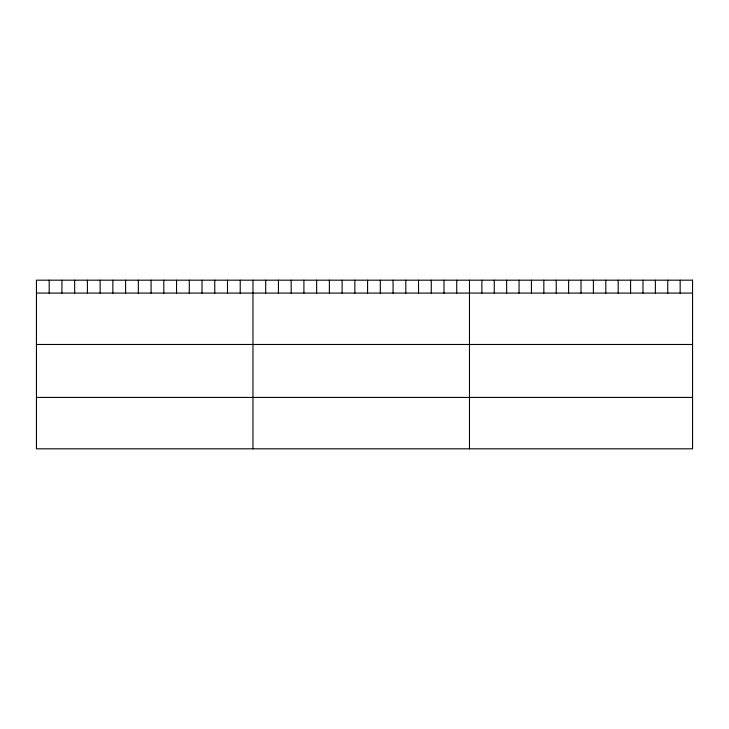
<?xml version="1.0" encoding="UTF-8"?>
<svg xmlns="http://www.w3.org/2000/svg" width="729" height="729" viewBox="0 0 729 729"><rect width="100%" height="100%" fill="white"/><g stroke="black" fill="none" stroke-linecap="round" stroke-linejoin="round"><path stroke-width="1.09" d="M36.45 293.085L692.55 293.085M36.45 344.48L692.55 344.48M36.45 397.423L692.55 397.423M680.157 280.182L680.157 293.085M667.764 280.182L667.764 293.085M655.371 280.182L655.371 293.085M642.978 280.182L642.978 293.085M630.585 280.182L630.585 293.085M618.192 280.182L618.192 293.085M605.799 280.182L605.799 293.085M593.406 280.182L593.406 293.085M581.013 280.182L581.013 293.085M568.62 280.182L568.62 293.085M556.227 280.182L556.227 293.085M543.834 280.182L543.834 293.085M531.441 280.182L531.441 293.085M519.048 280.182L519.048 293.085M506.655 280.182L506.655 293.085M494.262 280.182L494.262 293.085M481.869 280.182L481.869 293.085M469.476 280.182L469.476 448.818M456.737 280.182L456.737 293.085M444.007 280.182L444.007 293.085M431.267 280.182L431.267 293.085M418.528 280.182L418.528 293.085M405.798 280.182L405.798 293.085M393.059 280.182L393.059 293.085M380.319 280.182L380.319 293.085M367.589 280.182L367.589 293.085M354.85 280.182L354.85 293.085M342.12 280.182L342.12 293.085M329.38 280.182L329.38 293.085M316.641 280.182L316.641 293.085M303.911 280.182L303.911 293.085M291.172 280.182L291.172 293.085M278.432 280.182L278.432 293.085M265.702 280.182L265.702 293.085M252.963 280.182L252.963 448.818M240.224 280.182L240.224 293.085M227.494 280.182L227.494 293.085M214.754 280.182L214.754 293.085M202.015 280.182L202.015 293.085M189.285 280.182L189.285 293.085M176.546 280.182L176.546 293.085M163.806 280.182L163.806 293.085M151.076 280.182L151.076 293.085M138.337 280.182L138.337 293.085M125.607 280.182L125.607 293.085M112.867 280.182L112.867 293.085M100.128 280.182L100.128 293.085M87.398 280.182L87.398 293.085M74.659 280.182L74.659 293.085M61.919 280.182L61.919 293.085M49.189 280.182L49.189 293.085M692.55 280.182L36.45 280.182L36.45 448.818L692.55 448.818L692.55 280.182"/></g></svg>
